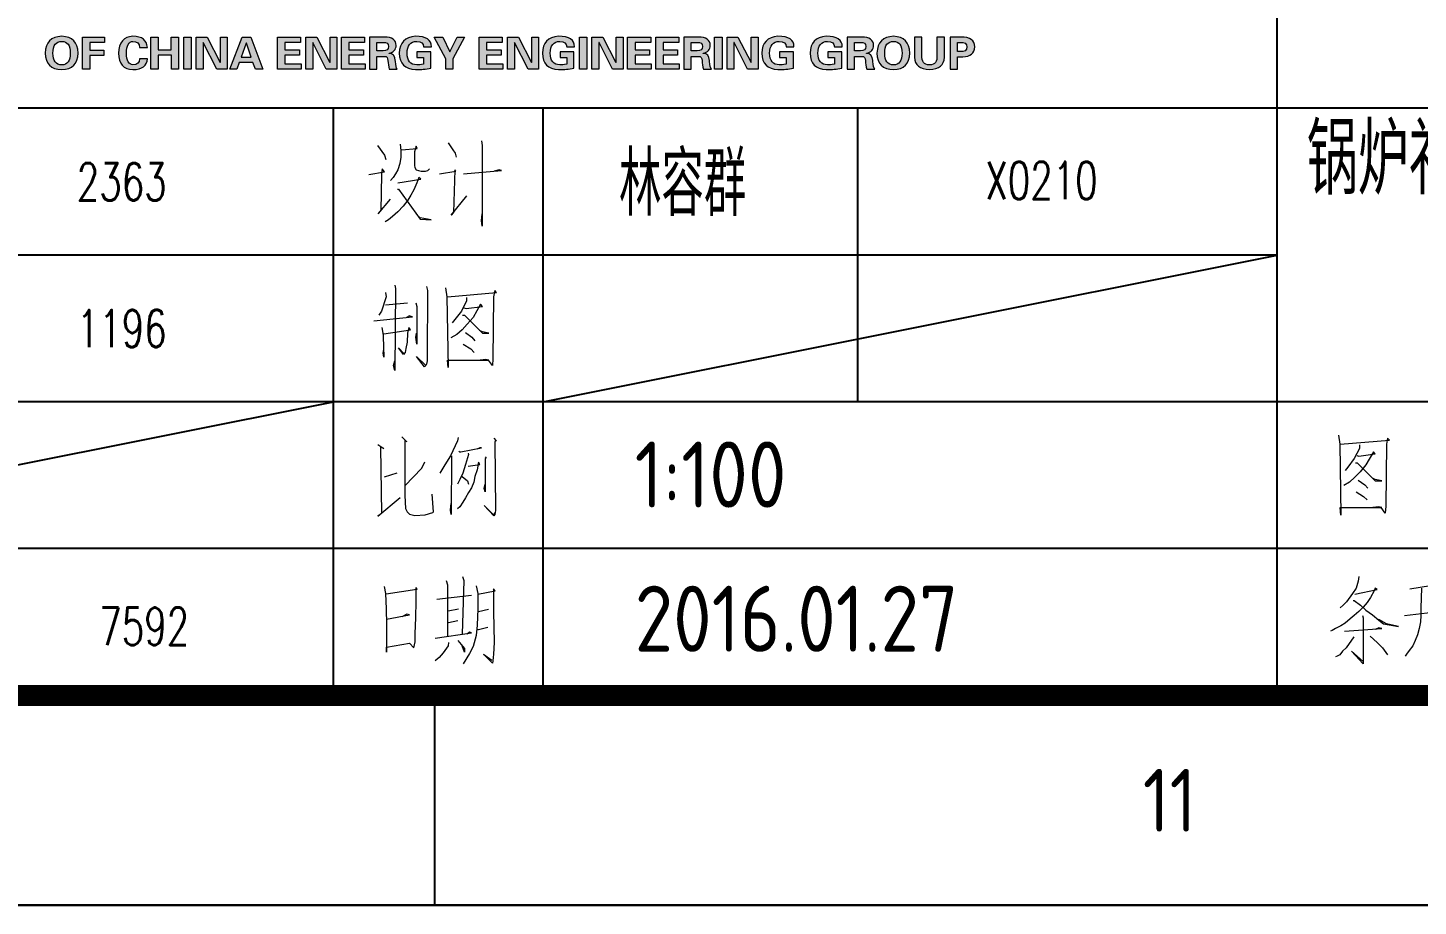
# Model space of a CAD drawing. Extents: x 93518 to 937116, y -359949 to 58022.
# Drawn here: x 837035 to 843664, y -122580 to -118391 of the extents above; entities that cross this region are included whole.
import ezdxf
from ezdxf.enums import TextEntityAlignment as Align

# ---------------------------------------------------------------- set-up
doc = ezdxf.new("R2010")
doc.units = 0
doc.header["$LTSCALE"] = 1000
doc.header["$MEASUREMENT"] = 0
doc.layers.get('0').update_dxf_attribs({"color": 8, "linetype": 'CONTINUOUS'})
doc.layers.add('PUB_TEXT', color=8, linetype='CONTINUOUS')
doc.styles.add('HZ', font='geditxt.shx', dxfattribs={"width": 0.8, "bigfont": 'dxt.shx'})
doc.styles.get("Standard").update_dxf_attribs({"font": 'GBENOR', "bigfont": 'GBCBIG'})

# ---------------------------------------------------------------- blocks, each defined once
blk = doc.blocks.new('GEDI_WK_A1')
at = {"color": 3}
blk.add_line((700.833, 0), (700.833, 10), dxfattribs=at)
for points, const_width in [([(0, 0), (841, 0), (841, 594), (0, 594)], 0.1), ([(25, 10), (831, 10), (831, 584), (25, 584)], 1)]:
    blk.add_lwpolyline(points, close=True, dxfattribs=dict(at, const_width=const_width))
blk.add_text('11', height=3, dxfattribs=at).set_placement((735.875, 5), align=Align.MIDDLE)
blk = doc.blocks.new('GEDI_TQ_2012')
at = {"color": 2}
for p, q in [((-90, 0), (-90, 40)), ((0, 28), (-180, 28)), ((-135, 0), (-135, 28)), ((-125, 0), (-125, 28)), ((-110, 14), (-110, 28)), ((-90, 21), (-180, 21)), ((0, 14), (-170, 14)), ((0, 7), (-180, 7))]:
    blk.add_line(p, q, dxfattribs=at)
at = {"color": 7}
blk.add_line((0, 0), (-180, 0), dxfattribs=at)
at = {"color": 7, "lineweight": 0}
for points in [[(-132.893, 26.218), (-132.556, 25.755), (-132.501, 25.559)], [(-131.811, 26.28), (-131.78, 25.99), (-131.78, 25.661), (-131.835, 25.363), (-131.921, 25.065), (-132.031, 24.869), (-132.14, 24.704), (-132.282, 24.547)], [(-131.748, 26.022), (-131.003, 26.084), (-131.058, 26.186), (-131.137, 25.92), (-131.137, 25.692), (-131.137, 25.496), (-131.137, 25.269), (-131.113, 25.167), (-131.058, 25.065), (-130.941, 25.033), (-130.807, 25.002), (-130.611, 25.002), (-130.501, 25.033), (-130.415, 25.104)], [(-129.521, 26.351), (-129.302, 26.022), (-129.192, 25.857), (-129.137, 25.661)], [(-127.937, 26.445), (-127.906, 26.218), (-127.906, 22.383), (-127.937, 22.642), (-127.906, 22.971)], [(-133.309, 24.837), (-132.556, 24.971), (-132.674, 25.104), (-132.697, 24.837), (-132.729, 23.104), (-132.87, 22.971), (-132.282, 23.661)], [(-131.921, 24.445), (-130.831, 24.61), (-130.917, 24.704), (-131.027, 24.445), (-131.168, 24.116), (-131.309, 23.857), (-131.442, 23.622), (-131.67, 23.332), (-131.921, 23.065), (-132.172, 22.838), (-132.368, 22.673), (-132.532, 22.579)], [(-129.945, 24.869), (-129.16, 25.002), (-129.215, 25.065), (-129.27, 23.034), (-129.388, 22.9), (-128.635, 23.826)], [(-128.8, 24.869), (-126.988, 25.033), (-127.098, 25.065), (-127.325, 25.002)], [(-131.944, 24.147), (-131.889, 24.147), (-130.862, 22.704), (-130.329, 22.673), (-130.862, 22.775), (-131.003, 22.9)], [(-132.071, 19.57), (-132.04, 19.406), (-132.071, 15.5), (-132.126, 15.728), (-132.071, 15.963)], [(-130.566, 19.5), (-130.511, 19.304), (-130.534, 16.159), (-130.534, 15.963), (-130.566, 15.798), (-130.589, 15.728), (-130.652, 15.665), (-131.036, 16.159), (-130.589, 15.728)], [(-129.648, 19.437), (-129.593, 19.013), (-129.53, 15.634), (-129.562, 15.994), (-127.586, 15.994), (-127.727, 16.026), (-128.001, 15.994)], [(-129.562, 19.013), (-127.225, 19.209), (-127.303, 19.304), (-127.358, 19.013), (-127.39, 16.057), (-127.413, 15.728), (-127.609, 15.994)], [(-132.51, 19.209), (-132.487, 19.013), (-132.706, 18.323), (-132.824, 18.127)], [(-132.51, 18.621), (-131.46, 18.715)], [(-131.068, 18.715), (-131.013, 18.551), (-131.013, 16.747), (-131.068, 17.076), (-131.036, 17.273)], [(-128.785, 18.488), (-128.668, 18.457), (-127.892, 18.551), (-127.978, 18.653), (-128.339, 18.025), (-128.613, 17.696), (-128.864, 17.437), (-129.115, 17.21), (-129.397, 17.045)], [(-128.644, 18.982), (-128.644, 18.817), (-128.895, 18.323), (-129.201, 17.931), (-129.342, 17.767)], [(-133.075, 17.861), (-131.232, 18.057), (-131.264, 18.057), (-131.373, 18.096), (-131.515, 18.025)], [(-128.84, 18.127), (-128.754, 18.127), (-127.892, 17.273), (-127.586, 17.273), (-127.892, 17.335), (-128.033, 17.406)], [(-132.683, 17.539), (-132.628, 17.178), (-132.628, 17.108), (-132.597, 16.128), (-132.628, 16.324), (-132.597, 16.488)], [(-132.597, 17.241), (-131.318, 17.437), (-131.397, 17.539), (-131.46, 17.273), (-131.483, 16.849), (-131.538, 16.551), (-131.569, 16.355), (-131.648, 16.253), (-131.899, 16.582), (-131.624, 16.292)], [(-128.699, 17.304), (-128.393, 17.076), (-128.252, 16.912)], [(-128.809, 16.747), (-128.448, 16.52), (-128.284, 16.355)], [(-132.877, 11.964), (-132.594, 11.768), (-132.759, 11.831), (-132.704, 8.678), (-132.877, 8.553), (-131.818, 9.439)], [(-131.732, 12.325), (-131.504, 12.09), (-131.591, 12.16), (-131.591, 11.47), (-131.591, 10.78), (-131.591, 10.161), (-131.591, 9.698), (-131.591, 9.666), (-131.591, 9.533), (-131.567, 8.914), (-131.481, 8.749), (-131.371, 8.647), (-131.12, 8.584), (-130.618, 8.616), (-130.258, 8.718), (-130.226, 8.749), (-130.281, 9.596)], [(-129.055, 12.306), (-129.079, 12.142), (-129.416, 11.42), (-129.69, 10.989), (-129.918, 10.597)], [(-127.354, 12.267), (-127.244, 12.142), (-127.299, 12.11), (-127.267, 8.856), (-127.267, 8.824), (-127.299, 8.628), (-127.354, 8.566), (-127.801, 9.06), (-127.354, 8.597), (-127.299, 8.73)], [(-87.07, 12.405), (-87.015, 11.974), (-86.96, 8.602), (-86.991, 8.962), (-85.015, 8.962), (-85.148, 8.994), (-85.431, 8.962)], [(-86.991, 11.974), (-84.647, 12.177), (-84.733, 12.272), (-84.788, 11.974), (-84.819, 9.025), (-84.843, 8.696), (-85.039, 8.962)], [(-86.074, 11.942), (-86.074, 11.778), (-86.325, 11.291), (-86.631, 10.891), (-86.764, 10.727)], [(-129.361, 11.42), (-129.385, 8.628), (-129.416, 8.824), (-129.416, 8.856), (-129.385, 9.154)], [(-128.577, 11.546), (-128.553, 11.483), (-128.695, 11.02), (-128.828, 10.597), (-128.969, 10.299), (-129.079, 10.071)], [(-129.024, 11.648), (-128.969, 11.616), (-128.914, 11.616), (-127.942, 11.812), (-128.02, 11.812), (-128.161, 11.749)], [(-127.769, 11.381), (-127.714, 11.318), (-127.769, 11.287), (-127.769, 9.711), (-127.801, 9.875), (-127.769, 10.071)], [(-86.207, 11.448), (-86.097, 11.417), (-85.321, 11.519), (-85.399, 11.613), (-85.768, 10.993), (-86.042, 10.664), (-86.293, 10.405), (-86.544, 10.17), (-86.827, 10.005)], [(-132.563, 10.419), (-131.951, 10.615)], [(-131.591, 9.996), (-130.783, 10.843), (-130.642, 11.141)], [(-128.577, 10.926), (-128.02, 11.02), (-128.075, 11.122), (-128.138, 10.761), (-128.248, 10.432), (-128.302, 10.173), (-128.412, 9.907), (-128.553, 9.679), (-128.695, 9.42), (-128.828, 9.216), (-128.969, 8.989), (-129.079, 8.895)], [(-86.262, 11.087), (-86.184, 11.087), (-85.321, 10.24), (-85.015, 10.24), (-85.321, 10.303), (-85.454, 10.366)], [(-128.859, 10.432), (-128.608, 10.236), (-128.553, 10.071)], [(-86.129, 10.272), (-85.823, 10.044), (-85.682, 9.88)], [(-86.239, 9.715), (-85.878, 9.488), (-85.705, 9.323)], [(-129.616, 5.478), (-129.561, 5.282), (-129.561, 2.827)], [(-128.839, 5.674), (-128.777, 5.478), (-128.863, 2.922)], [(-86.097, 5.676), (-86.129, 5.449), (-86.239, 5.12), (-86.403, 4.861), (-86.686, 4.469), (-86.85, 4.304), (-86.991, 4.171)], [(-83.674, 5.088), (-82.2, 5.316), (-82.286, 5.316), (-82.451, 5.253)], [(-132.575, 5.188), (-132.521, 4.858), (-132.489, 4.137), (-132.466, 3.384), (-132.466, 3.282), (-132.466, 2.757), (-132.466, 2.067), (-132.466, 2.302), (-131.376, 2.498), (-131.156, 2.263), (-131.101, 2.561), (-131.101, 2.953), (-131.07, 3.706), (-131.046, 4.498), (-131.046, 5.149), (-131.015, 5.055), (-132.489, 4.827)], [(-130.063, 4.592), (-128.416, 4.788)], [(-128.196, 5.219), (-128.11, 4.858), (-128.11, 4.137), (-128.142, 3.345), (-128.196, 2.859), (-128.338, 2.333), (-128.502, 2.004), (-128.808, 1.51)], [(-128.11, 4.827), (-127.279, 4.992), (-127.357, 5.086), (-127.357, 4.066), (-127.357, 4.004), (-127.334, 2.529), (-127.357, 1.973), (-127.389, 1.643), (-127.412, 1.541), (-127.836, 1.973), (-127.444, 1.675)], [(-86.293, 4.83), (-85.235, 5.057), (-85.321, 5.12), (-85.376, 4.994), (-85.541, 4.665), (-85.705, 4.43), (-85.901, 4.202), (-86.097, 4.006), (-86.325, 3.81), (-86.513, 3.645), (-86.764, 3.449), (-86.96, 3.316), (-87.211, 3.191), (-87.383, 3.089), (-87.462, 3.057)], [(-83.117, 5.12), (-83.149, 4.171), (-83.149, 3.81), (-83.172, 3.512), (-83.227, 3.191), (-83.313, 2.893), (-83.423, 2.626), (-83.533, 2.367), (-83.706, 2.14), (-83.839, 1.975), (-83.902, 1.873)], [(-129.53, 4.035), (-129.028, 4.137)], [(-128.087, 4.004), (-127.608, 4.106)], [(-86.38, 4.532), (-86.325, 4.532), (-86.019, 4.304), (-85.768, 4.069), (-85.454, 3.841), (-85.148, 3.583), (-84.929, 3.418), (-84.207, 3.285), (-84.788, 3.418), (-85.148, 3.614)], [(-83.925, 3.81), (-82.035, 4.037), (-82.145, 4.069), (-82.31, 4.006)], [(-132.466, 3.643), (-131.376, 3.839), (-131.493, 3.87), (-131.736, 3.745)], [(-129.506, 3.478), (-129.059, 3.58)], [(-85.901, 3.708), (-85.901, 1.512), (-86.458, 2.108), (-85.901, 1.614)], [(-85.933, 3.81), (-85.901, 3.708)], [(-130.141, 2.725), (-128.416, 2.984), (-128.502, 3.023), (-128.612, 2.922)], [(-128.142, 3.149), (-128.087, 3.149), (-127.64, 3.251)], [(-86.348, 2.791), (-86.709, 2.265), (-86.882, 2.108), (-87.015, 1.944), (-87.133, 1.873), (-87.211, 1.842)], [(-86.795, 3.057), (-85.015, 3.191), (-85.148, 3.222), (-85.321, 3.151)], [(-85.572, 2.83), (-85.235, 2.532), (-84.984, 2.265), (-84.733, 1.944)], [(-129.506, 2.529), (-129.53, 2.365), (-129.757, 2.035), (-129.953, 1.808), (-130.141, 1.643)], [(-129.059, 2.624), (-128.753, 2.231), (-128.753, 2.067), (-128.863, 2.365)]]:
    blk.add_lwpolyline(points, dxfattribs=at)
for s, p in [('334455', (-127.906, 24.95)), ('556677', (-86.966, 8.962)), ('445566', (-132.466, 2.302))]:
    blk.add_text(s, height=0.0001).set_placement(p)
blk = doc.blocks.new('LOGO_CEEC_2014')
h = blk.add_hatch(color=256)
h.paths.add_polyline_path([(33.041, 1.861), (33.041, 3.396), (34.096, 3.396), (34.096, 3.139), (33.387, 3.139), (33.387, 2.774), (34.052, 2.774), (34.052, 2.517), (33.387, 2.517), (33.387, 1.861)])
edge = h.paths.add_edge_path(flags=16)
edge.add_spline(control_points=[(31.633, 2.624), (31.633, 2.254), (31.772, 2.069), (32.049, 2.069), (32.321, 2.069), (32.457, 2.254), (32.457, 2.624), (32.457, 3), (32.321, 3.189), (32.049, 3.189), (31.772, 3.189), (31.633, 3), (31.633, 2.624)], knot_values=[0, 0, 0, 0, 1, 1, 1, 2, 2, 2, 3, 3, 3, 4, 4, 4, 4], degree=3, periodic=0)
edge = h.paths.add_edge_path()
edge.add_spline(control_points=[(31.261, 2.624), (31.278, 3.15), (31.541, 3.418), (32.049, 3.429), (32.552, 3.418), (32.812, 3.15), (32.83, 2.624), (32.812, 2.116), (32.552, 1.856), (32.049, 1.844), (31.535, 1.856), (31.272, 2.116), (31.261, 2.624)], knot_values=[0, 0, 0, 0, 1, 1, 1, 2, 2, 2, 3, 3, 3, 4, 4, 4, 4], degree=3, periodic=0)
h = blk.add_hatch(color=256)
h.paths.add_polyline_path([(41.076, 2.442), (40.854, 3.097), (40.845, 3.097), (40.606, 2.442)], flags=16)
h.paths.add_polyline_path([(40.057, 1.861), (40.65, 3.396), (41.067, 3.396), (41.643, 1.861), (41.289, 1.861), (41.165, 2.185), (40.517, 2.185), (40.393, 1.861)])
h.paths.add_polyline_path([(39.437, 1.861), (38.799, 3.139), (38.79, 3.131), (38.79, 1.861), (38.462, 1.861), (38.462, 3.396), (38.985, 3.396), (39.605, 2.185), (39.614, 2.193), (39.614, 3.396), (39.942, 3.396), (39.942, 1.861)])
h.paths.add_polyline_path([(38.224, 1.861), (37.869, 1.861), (37.869, 3.396), (38.224, 3.396)])
h.paths.add_polyline_path([(36.301, 1.861), (36.301, 3.396), (36.646, 3.396), (36.646, 2.79), (37.267, 2.79), (37.267, 3.396), (37.622, 3.396), (37.622, 1.861), (37.276, 1.861), (37.276, 2.533), (36.646, 2.533), (36.646, 1.861)])
edge = h.paths.add_edge_path()
edge.add_spline(control_points=[(35.761, 2.898), (35.749, 3.086), (35.642, 3.183), (35.442, 3.189), (35.247, 3.177), (35.143, 2.989), (35.131, 2.624), (35.143, 2.265), (35.247, 2.08), (35.442, 2.069), (35.648, 2.074), (35.755, 2.171), (35.761, 2.359), (35.761, 2.359), (36.133, 2.359), (36.133, 2.359), (36.115, 2.022), (35.885, 1.85), (35.442, 1.844), (34.998, 1.856), (34.771, 2.116), (34.759, 2.624), (34.777, 3.144), (35.004, 3.413), (35.442, 3.429), (35.879, 3.424), (36.109, 3.247), (36.133, 2.898), (36.133, 2.898), (35.761, 2.898), (35.761, 2.898)], knot_values=[0, 0, 0, 0, 1, 1, 1, 2, 2, 2, 3, 3, 3, 4, 4, 4, 5, 5, 5, 6, 6, 6, 7, 7, 7, 8, 8, 8, 9, 9, 9, 10, 10, 10, 10], degree=3, periodic=0)
h = blk.add_hatch(color=256)
h.paths.add_polyline_path([(50.36, 2.359), (49.801, 3.396), (50.218, 3.396), (50.555, 2.691), (50.9, 3.396), (51.255, 3.396), (50.705, 2.359), (50.705, 1.861), (50.36, 1.861)])
edge = h.paths.add_edge_path()
edge.add_spline(control_points=[(48.987, 2.425), (48.987, 2.425), (48.987, 2.682), (48.987, 2.682), (48.987, 2.682), (49.652, 2.682), (49.652, 2.682), (49.652, 2.682), (49.652, 1.911), (49.652, 1.911), (49.533, 1.878), (49.412, 1.861), (49.288, 1.861), (49.194, 1.85), (49.069, 1.844), (48.916, 1.844), (48.413, 1.872), (48.156, 2.132), (48.144, 2.624), (48.156, 3.128), (48.413, 3.396), (48.916, 3.429), (49.43, 3.429), (49.684, 3.263), (49.678, 2.931), (49.678, 2.931), (49.306, 2.931), (49.306, 2.931), (49.306, 3.103), (49.196, 3.189), (48.978, 3.189), (48.676, 3.183), (48.522, 2.995), (48.517, 2.624), (48.522, 2.259), (48.676, 2.074), (48.978, 2.069), (49.066, 2.069), (49.17, 2.08), (49.288, 2.102), (49.282, 2.096), (49.288, 2.096), (49.306, 2.102), (49.306, 2.102), (49.306, 2.425), (49.306, 2.425), (49.306, 2.425), (48.987, 2.425), (48.987, 2.425)], knot_values=[0, 0, 0, 0, 1, 1, 1, 2, 2, 2, 3, 3, 3, 4, 4, 4, 5, 5, 5, 6, 6, 6, 7, 7, 7, 8, 8, 8, 9, 9, 9, 10, 10, 10, 11, 11, 11, 12, 12, 12, 13, 13, 13, 14, 14, 14, 15, 15, 15, 16, 16, 16, 16], degree=3, periodic=0)
edge = h.paths.add_edge_path(flags=16)
edge.add_spline(control_points=[(47.081, 2.732), (47.081, 2.732), (47.374, 2.732), (47.374, 2.732), (47.539, 2.732), (47.622, 2.804), (47.622, 2.948), (47.622, 3.081), (47.539, 3.144), (47.374, 3.139), (47.374, 3.139), (47.081, 3.139), (47.081, 3.139), (47.081, 3.139), (47.081, 2.732), (47.081, 2.732)], knot_values=[0, 0, 0, 0, 1, 1, 1, 2, 2, 2, 3, 3, 3, 4, 4, 4, 5, 5, 5, 5], degree=3, periodic=0)
edge = h.paths.add_edge_path()
edge.add_spline(control_points=[(47.081, 1.861), (47.081, 1.861), (46.727, 1.861), (46.727, 1.861), (46.727, 1.861), (46.727, 3.396), (46.727, 3.396), (46.727, 3.396), (47.427, 3.396), (47.427, 3.396), (47.8, 3.39), (47.989, 3.258), (47.995, 2.998), (47.989, 2.799), (47.876, 2.674), (47.658, 2.624), (47.658, 2.624), (47.658, 2.616), (47.658, 2.616), (47.841, 2.611), (47.938, 2.497), (47.95, 2.276), (47.956, 2.254), (47.959, 2.237), (47.959, 2.226), (47.977, 2.044), (48.006, 1.922), (48.048, 1.861), (48.048, 1.861), (47.667, 1.861), (47.667, 1.861), (47.631, 1.994), (47.61, 2.132), (47.605, 2.276), (47.593, 2.409), (47.543, 2.475), (47.454, 2.475), (47.454, 2.475), (47.081, 2.475), (47.081, 2.475), (47.081, 2.475), (47.081, 1.861), (47.081, 1.861)], knot_values=[0, 0, 0, 0, 1, 1, 1, 2, 2, 2, 3, 3, 3, 4, 4, 4, 5, 5, 5, 6, 6, 6, 7, 7, 7, 8, 8, 8, 9, 9, 9, 10, 10, 10, 11, 11, 11, 12, 12, 12, 13, 13, 13, 14, 14, 14, 14], degree=3, periodic=0)
h.paths.add_polyline_path([(45.389, 3.396), (46.488, 3.396), (46.488, 3.139), (45.744, 3.139), (45.744, 2.782), (46.435, 2.782), (46.435, 2.525), (45.744, 2.525), (45.744, 2.118), (46.515, 2.118), (46.515, 1.861), (45.389, 1.861)])
h.paths.add_polyline_path([(44.663, 1.861), (44.025, 3.139), (44.016, 3.131), (44.016, 1.861), (43.688, 1.861), (43.688, 3.396), (44.211, 3.396), (44.832, 2.185), (44.841, 2.193), (44.841, 3.396), (45.169, 3.396), (45.169, 1.861)])
h.paths.add_polyline_path([(42.333, 3.396), (43.432, 3.396), (43.432, 3.139), (42.687, 3.139), (42.687, 2.782), (43.379, 2.782), (43.379, 2.525), (42.687, 2.525), (42.687, 2.118), (43.459, 2.118), (43.459, 1.861), (42.333, 1.861)])
h = blk.add_hatch(color=256)
edge = h.paths.add_edge_path()
edge.add_spline(control_points=[(66.269, 2.425), (66.269, 2.425), (66.269, 2.682), (66.269, 2.682), (66.269, 2.682), (66.934, 2.682), (66.934, 2.682), (66.934, 2.682), (66.934, 1.911), (66.934, 1.911), (66.816, 1.878), (66.695, 1.861), (66.571, 1.861), (66.476, 1.85), (66.352, 1.844), (66.199, 1.844), (65.696, 1.872), (65.439, 2.132), (65.427, 2.624), (65.439, 3.128), (65.696, 3.396), (66.199, 3.429), (66.713, 3.429), (66.967, 3.263), (66.961, 2.931), (66.961, 2.931), (66.588, 2.931), (66.588, 2.931), (66.588, 3.103), (66.479, 3.189), (66.26, 3.189), (65.959, 3.183), (65.805, 2.995), (65.8, 2.624), (65.805, 2.259), (65.959, 2.074), (66.26, 2.069), (66.349, 2.069), (66.452, 2.08), (66.571, 2.102), (66.565, 2.096), (66.571, 2.096), (66.588, 2.102), (66.588, 2.102), (66.588, 2.425), (66.588, 2.425), (66.588, 2.425), (66.269, 2.425), (66.269, 2.425)], knot_values=[0, 0, 0, 0, 1, 1, 1, 2, 2, 2, 3, 3, 3, 4, 4, 4, 5, 5, 5, 6, 6, 6, 7, 7, 7, 8, 8, 8, 9, 9, 9, 10, 10, 10, 11, 11, 11, 12, 12, 12, 13, 13, 13, 14, 14, 14, 15, 15, 15, 16, 16, 16, 16], degree=3, periodic=0)
h.paths.add_polyline_path([(64.745, 1.861), (64.107, 3.139), (64.098, 3.131), (64.098, 1.861), (63.77, 1.861), (63.77, 3.396), (64.293, 3.396), (64.914, 2.185), (64.923, 2.193), (64.923, 3.396), (65.251, 3.396), (65.251, 1.861)])
h.paths.add_polyline_path([(63.532, 1.861), (63.177, 1.861), (63.177, 3.396), (63.532, 3.396)])
edge = h.paths.add_edge_path(flags=16)
edge.add_spline(control_points=[(62.061, 2.732), (62.061, 2.732), (62.354, 2.732), (62.354, 2.732), (62.519, 2.732), (62.602, 2.804), (62.602, 2.948), (62.602, 3.081), (62.519, 3.144), (62.354, 3.139), (62.354, 3.139), (62.061, 3.139), (62.061, 3.139), (62.061, 3.139), (62.061, 2.732), (62.061, 2.732)], knot_values=[0, 0, 0, 0, 1, 1, 1, 2, 2, 2, 3, 3, 3, 4, 4, 4, 5, 5, 5, 5], degree=3, periodic=0)
edge = h.paths.add_edge_path()
edge.add_spline(control_points=[(62.061, 1.861), (62.061, 1.861), (61.707, 1.861), (61.707, 1.861), (61.707, 1.861), (61.707, 3.396), (61.707, 3.396), (61.707, 3.396), (62.407, 3.396), (62.407, 3.396), (62.779, 3.39), (62.968, 3.258), (62.974, 2.998), (62.968, 2.799), (62.856, 2.674), (62.638, 2.624), (62.638, 2.624), (62.638, 2.616), (62.638, 2.616), (62.821, 2.611), (62.918, 2.497), (62.93, 2.276), (62.936, 2.254), (62.939, 2.237), (62.939, 2.226), (62.957, 2.044), (62.986, 1.922), (63.028, 1.861), (63.028, 1.861), (62.647, 1.861), (62.647, 1.861), (62.611, 1.994), (62.59, 2.132), (62.584, 2.276), (62.572, 2.409), (62.522, 2.475), (62.434, 2.475), (62.434, 2.475), (62.061, 2.475), (62.061, 2.475), (62.061, 2.475), (62.061, 1.861), (62.061, 1.861)], knot_values=[0, 0, 0, 0, 1, 1, 1, 2, 2, 2, 3, 3, 3, 4, 4, 4, 5, 5, 5, 6, 6, 6, 7, 7, 7, 8, 8, 8, 9, 9, 9, 10, 10, 10, 11, 11, 11, 12, 12, 12, 13, 13, 13, 14, 14, 14, 14], degree=3, periodic=0)
h.paths.add_polyline_path([(60.369, 3.396), (61.468, 3.396), (61.468, 3.139), (60.724, 3.139), (60.724, 2.782), (61.415, 2.782), (61.415, 2.525), (60.724, 2.525), (60.724, 2.118), (61.495, 2.118), (61.495, 1.861), (60.369, 1.861)])
h.paths.add_polyline_path([(59.031, 3.396), (60.131, 3.396), (60.131, 3.139), (59.386, 3.139), (59.386, 2.782), (60.077, 2.782), (60.077, 2.525), (59.386, 2.525), (59.386, 2.118), (60.157, 2.118), (60.157, 1.861), (59.031, 1.861)])
h.paths.add_polyline_path([(58.306, 1.861), (57.667, 3.139), (57.658, 3.131), (57.658, 1.861), (57.33, 1.861), (57.33, 3.396), (57.854, 3.396), (58.474, 2.185), (58.483, 2.193), (58.483, 3.396), (58.811, 3.396), (58.811, 1.861)])
h.paths.add_polyline_path([(57.092, 1.861), (56.738, 1.861), (56.738, 3.396), (57.092, 3.396)])
edge = h.paths.add_edge_path()
edge.add_spline(control_points=[(55.808, 2.425), (55.808, 2.425), (55.808, 2.682), (55.808, 2.682), (55.808, 2.682), (56.473, 2.682), (56.473, 2.682), (56.473, 2.682), (56.473, 1.911), (56.473, 1.911), (56.354, 1.878), (56.233, 1.861), (56.109, 1.861), (56.015, 1.85), (55.89, 1.844), (55.737, 1.844), (55.234, 1.872), (54.977, 2.132), (54.965, 2.624), (54.977, 3.128), (55.234, 3.396), (55.737, 3.429), (56.251, 3.429), (56.505, 3.263), (56.499, 2.931), (56.499, 2.931), (56.127, 2.931), (56.127, 2.931), (56.127, 3.103), (56.017, 3.189), (55.799, 3.189), (55.497, 3.183), (55.344, 2.995), (55.338, 2.624), (55.344, 2.259), (55.497, 2.074), (55.799, 2.069), (55.888, 2.069), (55.991, 2.08), (56.109, 2.102), (56.103, 2.096), (56.109, 2.096), (56.127, 2.102), (56.127, 2.102), (56.127, 2.425), (56.127, 2.425), (56.127, 2.425), (55.808, 2.425), (55.808, 2.425)], knot_values=[0, 0, 0, 0, 1, 1, 1, 2, 2, 2, 3, 3, 3, 4, 4, 4, 5, 5, 5, 6, 6, 6, 7, 7, 7, 8, 8, 8, 9, 9, 9, 10, 10, 10, 11, 11, 11, 12, 12, 12, 13, 13, 13, 14, 14, 14, 15, 15, 15, 16, 16, 16, 16], degree=3, periodic=0)
h.paths.add_polyline_path([(54.284, 1.861), (53.645, 3.139), (53.637, 3.131), (53.637, 1.861), (53.309, 1.861), (53.309, 3.396), (53.832, 3.396), (54.452, 2.185), (54.461, 2.193), (54.461, 3.396), (54.789, 3.396), (54.789, 1.861)])
h.paths.add_polyline_path([(51.953, 3.396), (53.053, 3.396), (53.053, 3.139), (52.308, 3.139), (52.308, 2.782), (52.999, 2.782), (52.999, 2.525), (52.308, 2.525), (52.308, 2.118), (53.079, 2.118), (53.079, 1.861), (51.953, 1.861)])
h = blk.add_hatch(color=256)
edge = h.paths.add_edge_path(flags=16)
edge.add_spline(control_points=[(74.756, 2.707), (74.78, 2.707), (74.815, 2.707), (74.862, 2.707), (75.099, 2.685), (75.214, 2.757), (75.208, 2.923), (75.214, 3.089), (75.099, 3.161), (74.862, 3.139), (74.815, 3.139), (74.78, 3.139), (74.756, 3.139), (74.756, 3.139), (74.756, 2.707), (74.756, 2.707)], knot_values=[0, 0, 0, 0, 1, 1, 1, 2, 2, 2, 3, 3, 3, 4, 4, 4, 5, 5, 5, 5], degree=3, periodic=0)
edge = h.paths.add_edge_path()
edge.add_spline(control_points=[(74.41, 1.861), (74.41, 1.861), (74.41, 3.396), (74.41, 3.396), (74.41, 3.396), (74.915, 3.396), (74.915, 3.396), (75.365, 3.401), (75.586, 3.244), (75.581, 2.923), (75.569, 2.624), (75.38, 2.467), (75.013, 2.45), (75.013, 2.45), (74.756, 2.45), (74.756, 2.45), (74.756, 2.45), (74.756, 1.861), (74.756, 1.861), (74.756, 1.861), (74.41, 1.861), (74.41, 1.861)], knot_values=[0, 0, 0, 0, 1, 1, 1, 2, 2, 2, 3, 3, 3, 4, 4, 4, 5, 5, 5, 6, 6, 6, 7, 7, 7, 7], degree=3, periodic=0)
edge = h.paths.add_edge_path()
edge.add_spline(control_points=[(74.137, 3.396), (74.137, 3.396), (74.137, 2.434), (74.137, 2.434), (74.119, 2.052), (73.882, 1.856), (73.427, 1.844), (72.96, 1.856), (72.721, 2.052), (72.709, 2.434), (72.709, 2.434), (72.709, 3.396), (72.709, 3.396), (72.709, 3.396), (73.064, 3.396), (73.064, 3.396), (73.064, 3.396), (73.064, 2.558), (73.064, 2.558), (73.058, 2.376), (73.082, 2.251), (73.135, 2.185), (73.194, 2.107), (73.291, 2.069), (73.427, 2.069), (73.563, 2.069), (73.658, 2.107), (73.711, 2.185), (73.764, 2.251), (73.788, 2.376), (73.782, 2.558), (73.782, 2.558), (73.782, 3.396), (73.782, 3.396), (73.782, 3.396), (74.137, 3.396), (74.137, 3.396)], knot_values=[0, 0, 0, 0, 1, 1, 1, 2, 2, 2, 3, 3, 3, 4, 4, 4, 5, 5, 5, 6, 6, 6, 7, 7, 7, 8, 8, 8, 9, 9, 9, 10, 10, 10, 11, 11, 11, 12, 12, 12, 12], degree=3, periodic=0)
edge = h.paths.add_edge_path(flags=16)
edge.add_spline(control_points=[(71.292, 2.624), (71.292, 2.254), (71.43, 2.069), (71.708, 2.069), (71.98, 2.069), (72.116, 2.254), (72.116, 2.624), (72.116, 3), (71.98, 3.189), (71.708, 3.189), (71.43, 3.189), (71.292, 3), (71.292, 2.624)], knot_values=[0, 0, 0, 0, 1, 1, 1, 2, 2, 2, 3, 3, 3, 4, 4, 4, 4], degree=3, periodic=0)
edge = h.paths.add_edge_path()
edge.add_spline(control_points=[(70.919, 2.624), (70.937, 3.15), (71.2, 3.418), (71.708, 3.429), (72.211, 3.418), (72.471, 3.15), (72.488, 2.624), (72.471, 2.116), (72.211, 1.856), (71.708, 1.844), (71.194, 1.856), (70.931, 2.116), (70.919, 2.624)], knot_values=[0, 0, 0, 0, 1, 1, 1, 2, 2, 2, 3, 3, 3, 4, 4, 4, 4], degree=3, periodic=0)
edge = h.paths.add_edge_path(flags=16)
edge.add_spline(control_points=[(69.848, 2.732), (69.848, 2.732), (70.14, 2.732), (70.14, 2.732), (70.306, 2.732), (70.388, 2.804), (70.388, 2.948), (70.388, 3.081), (70.306, 3.144), (70.14, 3.139), (70.14, 3.139), (69.848, 3.139), (69.848, 3.139), (69.848, 3.139), (69.848, 2.732), (69.848, 2.732)], knot_values=[0, 0, 0, 0, 1, 1, 1, 2, 2, 2, 3, 3, 3, 4, 4, 4, 5, 5, 5, 5], degree=3, periodic=0)
edge = h.paths.add_edge_path()
edge.add_spline(control_points=[(69.848, 1.861), (69.848, 1.861), (69.493, 1.861), (69.493, 1.861), (69.493, 1.861), (69.493, 3.396), (69.493, 3.396), (69.493, 3.396), (70.193, 3.396), (70.193, 3.396), (70.566, 3.39), (70.755, 3.258), (70.761, 2.998), (70.755, 2.799), (70.642, 2.674), (70.424, 2.624), (70.424, 2.624), (70.424, 2.616), (70.424, 2.616), (70.607, 2.611), (70.704, 2.497), (70.717, 2.276), (70.722, 2.254), (70.725, 2.237), (70.725, 2.226), (70.743, 2.044), (70.773, 1.922), (70.814, 1.861), (70.814, 1.861), (70.433, 1.861), (70.433, 1.861), (70.397, 1.994), (70.376, 2.132), (70.371, 2.276), (70.359, 2.409), (70.309, 2.475), (70.22, 2.475), (70.22, 2.475), (69.848, 2.475), (69.848, 2.475), (69.848, 2.475), (69.848, 1.861), (69.848, 1.861)], knot_values=[0, 0, 0, 0, 1, 1, 1, 2, 2, 2, 3, 3, 3, 4, 4, 4, 5, 5, 5, 6, 6, 6, 7, 7, 7, 8, 8, 8, 9, 9, 9, 10, 10, 10, 11, 11, 11, 12, 12, 12, 13, 13, 13, 14, 14, 14, 14], degree=3, periodic=0)
edge = h.paths.add_edge_path()
edge.add_spline(control_points=[(68.572, 2.425), (68.572, 2.425), (68.572, 2.682), (68.572, 2.682), (68.572, 2.682), (69.237, 2.682), (69.237, 2.682), (69.237, 2.682), (69.237, 1.911), (69.237, 1.911), (69.119, 1.878), (68.998, 1.861), (68.874, 1.861), (68.779, 1.85), (68.655, 1.844), (68.501, 1.844), (67.999, 1.872), (67.742, 2.132), (67.73, 2.624), (67.742, 3.128), (67.999, 3.396), (68.501, 3.429), (69.016, 3.429), (69.269, 3.263), (69.264, 2.931), (69.264, 2.931), (68.891, 2.931), (68.891, 2.931), (68.891, 3.103), (68.782, 3.189), (68.563, 3.189), (68.262, 3.183), (68.108, 2.995), (68.102, 2.624), (68.108, 2.259), (68.262, 2.074), (68.563, 2.069), (68.652, 2.069), (68.755, 2.08), (68.874, 2.102), (68.868, 2.096), (68.874, 2.096), (68.891, 2.102), (68.891, 2.102), (68.891, 2.425), (68.891, 2.425), (68.891, 2.425), (68.572, 2.425), (68.572, 2.425)], knot_values=[0, 0, 0, 0, 1, 1, 1, 2, 2, 2, 3, 3, 3, 4, 4, 4, 5, 5, 5, 6, 6, 6, 7, 7, 7, 8, 8, 8, 9, 9, 9, 10, 10, 10, 11, 11, 11, 12, 12, 12, 13, 13, 13, 14, 14, 14, 15, 15, 15, 16, 16, 16, 16], degree=3, periodic=0)
at = {"lineweight": 0}
for points in [[(33.041, 1.861), (33.041, 3.396), (34.096, 3.396), (34.096, 3.139), (33.387, 3.139), (33.387, 2.774), (34.052, 2.774), (34.052, 2.517), (33.387, 2.517), (33.387, 1.861), (33.041, 1.861)], [(36.301, 1.861), (36.301, 3.396), (36.646, 3.396), (36.646, 2.79), (37.267, 2.79), (37.267, 3.396), (37.622, 3.396), (37.622, 1.861), (37.276, 1.861), (37.276, 2.533), (36.646, 2.533), (36.646, 1.861), (36.301, 1.861)], [(38.224, 1.861), (37.869, 1.861), (37.869, 3.396), (38.224, 3.396), (38.224, 1.861)], [(39.437, 1.861), (38.799, 3.139), (38.79, 3.131), (38.79, 1.861), (38.462, 1.861), (38.462, 3.396), (38.985, 3.396), (39.605, 2.185), (39.614, 2.193), (39.614, 3.396), (39.942, 3.396), (39.942, 1.861), (39.437, 1.861)], [(40.057, 1.861), (40.65, 3.396), (41.067, 3.396), (41.643, 1.861), (41.289, 1.861), (41.165, 2.185), (40.517, 2.185), (40.393, 1.861), (40.057, 1.861)], [(42.333, 3.396), (43.432, 3.396), (43.432, 3.139), (42.687, 3.139), (42.687, 2.782), (43.379, 2.782), (43.379, 2.525), (42.687, 2.525), (42.687, 2.118), (43.459, 2.118), (43.459, 1.861), (42.333, 1.861), (42.333, 3.396)], [(44.663, 1.861), (44.025, 3.139), (44.016, 3.131), (44.016, 1.861), (43.688, 1.861), (43.688, 3.396), (44.211, 3.396), (44.832, 2.185), (44.841, 2.193), (44.841, 3.396), (45.169, 3.396), (45.169, 1.861), (44.663, 1.861)], [(45.389, 3.396), (46.488, 3.396), (46.488, 3.139), (45.744, 3.139), (45.744, 2.782), (46.435, 2.782), (46.435, 2.525), (45.744, 2.525), (45.744, 2.118), (46.515, 2.118), (46.515, 1.861), (45.389, 1.861), (45.389, 3.396)], [(50.36, 2.359), (49.801, 3.396), (50.218, 3.396), (50.555, 2.691), (50.9, 3.396), (51.255, 3.396), (50.705, 2.359), (50.705, 1.861), (50.36, 1.861), (50.36, 2.359)], [(51.953, 3.396), (53.053, 3.396), (53.053, 3.139), (52.308, 3.139), (52.308, 2.782), (52.999, 2.782), (52.999, 2.525), (52.308, 2.525), (52.308, 2.118), (53.079, 2.118), (53.079, 1.861), (51.953, 1.861), (51.953, 3.396)], [(54.284, 1.861), (53.645, 3.139), (53.637, 3.131), (53.637, 1.861), (53.309, 1.861), (53.309, 3.396), (53.832, 3.396), (54.452, 2.185), (54.461, 2.193), (54.461, 3.396), (54.789, 3.396), (54.789, 1.861), (54.284, 1.861)], [(57.092, 1.861), (56.738, 1.861), (56.738, 3.396), (57.092, 3.396), (57.092, 1.861)], [(58.306, 1.861), (57.667, 3.139), (57.658, 3.131), (57.658, 1.861), (57.33, 1.861), (57.33, 3.396), (57.854, 3.396), (58.474, 2.185), (58.483, 2.193), (58.483, 3.396), (58.811, 3.396), (58.811, 1.861), (58.306, 1.861)], [(59.031, 3.396), (60.131, 3.396), (60.131, 3.139), (59.386, 3.139), (59.386, 2.782), (60.077, 2.782), (60.077, 2.525), (59.386, 2.525), (59.386, 2.118), (60.157, 2.118), (60.157, 1.861), (59.031, 1.861), (59.031, 3.396)], [(60.369, 3.396), (61.468, 3.396), (61.468, 3.139), (60.724, 3.139), (60.724, 2.782), (61.415, 2.782), (61.415, 2.525), (60.724, 2.525), (60.724, 2.118), (61.495, 2.118), (61.495, 1.861), (60.369, 1.861), (60.369, 3.396)], [(63.532, 1.861), (63.177, 1.861), (63.177, 3.396), (63.532, 3.396), (63.532, 1.861)], [(64.745, 1.861), (64.107, 3.139), (64.098, 3.131), (64.098, 1.861), (63.77, 1.861), (63.77, 3.396), (64.293, 3.396), (64.914, 2.185), (64.923, 2.193), (64.923, 3.396), (65.251, 3.396), (65.251, 1.861), (64.745, 1.861)], [(41.076, 2.442), (40.854, 3.097), (40.845, 3.097), (40.606, 2.442), (41.076, 2.442)]]:
    blk.add_lwpolyline(points, dxfattribs=at)
for points, knots in [([(31.261, 2.624), (31.278, 3.15), (31.541, 3.418), (32.049, 3.429), (32.552, 3.418), (32.812, 3.15), (32.83, 2.624), (32.812, 2.116), (32.552, 1.856), (32.049, 1.844), (31.535, 1.856), (31.272, 2.116), (31.261, 2.624)], [0, 0, 0, 0, 1, 1, 1, 2, 2, 2, 3, 3, 3, 4, 4, 4, 4]), ([(35.761, 2.898), (35.749, 3.086), (35.642, 3.183), (35.442, 3.189), (35.247, 3.177), (35.143, 2.989), (35.131, 2.624), (35.143, 2.265), (35.247, 2.08), (35.442, 2.069), (35.648, 2.074), (35.755, 2.171), (35.761, 2.359), (35.761, 2.359), (36.133, 2.359), (36.133, 2.359), (36.115, 2.022), (35.885, 1.85), (35.442, 1.844), (34.998, 1.856), (34.771, 2.116), (34.759, 2.624), (34.777, 3.144), (35.004, 3.413), (35.442, 3.429), (35.879, 3.424), (36.109, 3.247), (36.133, 2.898), (36.133, 2.898), (35.761, 2.898), (35.761, 2.898)], [0, 0, 0, 0, 1, 1, 1, 2, 2, 2, 3, 3, 3, 4, 4, 4, 5, 5, 5, 6, 6, 6, 7, 7, 7, 8, 8, 8, 9, 9, 9, 10, 10, 10, 10]), ([(47.081, 1.861), (47.081, 1.861), (46.727, 1.861), (46.727, 1.861), (46.727, 1.861), (46.727, 3.396), (46.727, 3.396), (46.727, 3.396), (47.427, 3.396), (47.427, 3.396), (47.8, 3.39), (47.989, 3.258), (47.995, 2.998), (47.989, 2.799), (47.876, 2.674), (47.658, 2.624), (47.658, 2.624), (47.658, 2.616), (47.658, 2.616), (47.841, 2.611), (47.938, 2.497), (47.95, 2.276), (47.956, 2.254), (47.959, 2.237), (47.959, 2.226), (47.977, 2.044), (48.006, 1.922), (48.048, 1.861), (48.048, 1.861), (47.667, 1.861), (47.667, 1.861), (47.631, 1.994), (47.61, 2.132), (47.605, 2.276), (47.593, 2.409), (47.543, 2.475), (47.454, 2.475), (47.454, 2.475), (47.081, 2.475), (47.081, 2.475), (47.081, 2.475), (47.081, 1.861), (47.081, 1.861)], [0, 0, 0, 0, 1, 1, 1, 2, 2, 2, 3, 3, 3, 4, 4, 4, 5, 5, 5, 6, 6, 6, 7, 7, 7, 8, 8, 8, 9, 9, 9, 10, 10, 10, 11, 11, 11, 12, 12, 12, 13, 13, 13, 14, 14, 14, 14]), ([(48.987, 2.425), (48.987, 2.425), (48.987, 2.682), (48.987, 2.682), (48.987, 2.682), (49.652, 2.682), (49.652, 2.682), (49.652, 2.682), (49.652, 1.911), (49.652, 1.911), (49.533, 1.878), (49.412, 1.861), (49.288, 1.861), (49.194, 1.85), (49.069, 1.844), (48.916, 1.844), (48.413, 1.872), (48.156, 2.132), (48.144, 2.624), (48.156, 3.128), (48.413, 3.396), (48.916, 3.429), (49.43, 3.429), (49.684, 3.263), (49.678, 2.931), (49.678, 2.931), (49.306, 2.931), (49.306, 2.931), (49.306, 3.103), (49.196, 3.189), (48.978, 3.189), (48.676, 3.183), (48.522, 2.995), (48.517, 2.624), (48.522, 2.259), (48.676, 2.074), (48.978, 2.069), (49.066, 2.069), (49.17, 2.08), (49.288, 2.102), (49.282, 2.096), (49.288, 2.096), (49.306, 2.102), (49.306, 2.102), (49.306, 2.425), (49.306, 2.425), (49.306, 2.425), (48.987, 2.425), (48.987, 2.425)], [0, 0, 0, 0, 1, 1, 1, 2, 2, 2, 3, 3, 3, 4, 4, 4, 5, 5, 5, 6, 6, 6, 7, 7, 7, 8, 8, 8, 9, 9, 9, 10, 10, 10, 11, 11, 11, 12, 12, 12, 13, 13, 13, 14, 14, 14, 15, 15, 15, 16, 16, 16, 16]), ([(55.808, 2.425), (55.808, 2.425), (55.808, 2.682), (55.808, 2.682), (55.808, 2.682), (56.473, 2.682), (56.473, 2.682), (56.473, 2.682), (56.473, 1.911), (56.473, 1.911), (56.354, 1.878), (56.233, 1.861), (56.109, 1.861), (56.015, 1.85), (55.89, 1.844), (55.737, 1.844), (55.234, 1.872), (54.977, 2.132), (54.965, 2.624), (54.977, 3.128), (55.234, 3.396), (55.737, 3.429), (56.251, 3.429), (56.505, 3.263), (56.499, 2.931), (56.499, 2.931), (56.127, 2.931), (56.127, 2.931), (56.127, 3.103), (56.017, 3.189), (55.799, 3.189), (55.497, 3.183), (55.344, 2.995), (55.338, 2.624), (55.344, 2.259), (55.497, 2.074), (55.799, 2.069), (55.888, 2.069), (55.991, 2.08), (56.109, 2.102), (56.103, 2.096), (56.109, 2.096), (56.127, 2.102), (56.127, 2.102), (56.127, 2.425), (56.127, 2.425), (56.127, 2.425), (55.808, 2.425), (55.808, 2.425)], [0, 0, 0, 0, 1, 1, 1, 2, 2, 2, 3, 3, 3, 4, 4, 4, 5, 5, 5, 6, 6, 6, 7, 7, 7, 8, 8, 8, 9, 9, 9, 10, 10, 10, 11, 11, 11, 12, 12, 12, 13, 13, 13, 14, 14, 14, 15, 15, 15, 16, 16, 16, 16]), ([(62.061, 1.861), (62.061, 1.861), (61.707, 1.861), (61.707, 1.861), (61.707, 1.861), (61.707, 3.396), (61.707, 3.396), (61.707, 3.396), (62.407, 3.396), (62.407, 3.396), (62.779, 3.39), (62.968, 3.258), (62.974, 2.998), (62.968, 2.799), (62.856, 2.674), (62.638, 2.624), (62.638, 2.624), (62.638, 2.616), (62.638, 2.616), (62.821, 2.611), (62.918, 2.497), (62.93, 2.276), (62.936, 2.254), (62.939, 2.237), (62.939, 2.226), (62.957, 2.044), (62.986, 1.922), (63.028, 1.861), (63.028, 1.861), (62.647, 1.861), (62.647, 1.861), (62.611, 1.994), (62.59, 2.132), (62.584, 2.276), (62.572, 2.409), (62.522, 2.475), (62.434, 2.475), (62.434, 2.475), (62.061, 2.475), (62.061, 2.475), (62.061, 2.475), (62.061, 1.861), (62.061, 1.861)], [0, 0, 0, 0, 1, 1, 1, 2, 2, 2, 3, 3, 3, 4, 4, 4, 5, 5, 5, 6, 6, 6, 7, 7, 7, 8, 8, 8, 9, 9, 9, 10, 10, 10, 11, 11, 11, 12, 12, 12, 13, 13, 13, 14, 14, 14, 14]), ([(66.269, 2.425), (66.269, 2.425), (66.269, 2.682), (66.269, 2.682), (66.269, 2.682), (66.934, 2.682), (66.934, 2.682), (66.934, 2.682), (66.934, 1.911), (66.934, 1.911), (66.816, 1.878), (66.695, 1.861), (66.571, 1.861), (66.476, 1.85), (66.352, 1.844), (66.199, 1.844), (65.696, 1.872), (65.439, 2.132), (65.427, 2.624), (65.439, 3.128), (65.696, 3.396), (66.199, 3.429), (66.713, 3.429), (66.967, 3.263), (66.961, 2.931), (66.961, 2.931), (66.588, 2.931), (66.588, 2.931), (66.588, 3.103), (66.479, 3.189), (66.26, 3.189), (65.959, 3.183), (65.805, 2.995), (65.8, 2.624), (65.805, 2.259), (65.959, 2.074), (66.26, 2.069), (66.349, 2.069), (66.452, 2.08), (66.571, 2.102), (66.565, 2.096), (66.571, 2.096), (66.588, 2.102), (66.588, 2.102), (66.588, 2.425), (66.588, 2.425), (66.588, 2.425), (66.269, 2.425), (66.269, 2.425)], [0, 0, 0, 0, 1, 1, 1, 2, 2, 2, 3, 3, 3, 4, 4, 4, 5, 5, 5, 6, 6, 6, 7, 7, 7, 8, 8, 8, 9, 9, 9, 10, 10, 10, 11, 11, 11, 12, 12, 12, 13, 13, 13, 14, 14, 14, 15, 15, 15, 16, 16, 16, 16]), ([(68.572, 2.425), (68.572, 2.425), (68.572, 2.682), (68.572, 2.682), (68.572, 2.682), (69.237, 2.682), (69.237, 2.682), (69.237, 2.682), (69.237, 1.911), (69.237, 1.911), (69.119, 1.878), (68.998, 1.861), (68.874, 1.861), (68.779, 1.85), (68.655, 1.844), (68.501, 1.844), (67.999, 1.872), (67.742, 2.132), (67.73, 2.624), (67.742, 3.128), (67.999, 3.396), (68.501, 3.429), (69.016, 3.429), (69.269, 3.263), (69.264, 2.931), (69.264, 2.931), (68.891, 2.931), (68.891, 2.931), (68.891, 3.103), (68.782, 3.189), (68.563, 3.189), (68.262, 3.183), (68.108, 2.995), (68.102, 2.624), (68.108, 2.259), (68.262, 2.074), (68.563, 2.069), (68.652, 2.069), (68.755, 2.08), (68.874, 2.102), (68.868, 2.096), (68.874, 2.096), (68.891, 2.102), (68.891, 2.102), (68.891, 2.425), (68.891, 2.425), (68.891, 2.425), (68.572, 2.425), (68.572, 2.425)], [0, 0, 0, 0, 1, 1, 1, 2, 2, 2, 3, 3, 3, 4, 4, 4, 5, 5, 5, 6, 6, 6, 7, 7, 7, 8, 8, 8, 9, 9, 9, 10, 10, 10, 11, 11, 11, 12, 12, 12, 13, 13, 13, 14, 14, 14, 15, 15, 15, 16, 16, 16, 16]), ([(69.848, 1.861), (69.848, 1.861), (69.493, 1.861), (69.493, 1.861), (69.493, 1.861), (69.493, 3.396), (69.493, 3.396), (69.493, 3.396), (70.193, 3.396), (70.193, 3.396), (70.566, 3.39), (70.755, 3.258), (70.761, 2.998), (70.755, 2.799), (70.642, 2.674), (70.424, 2.624), (70.424, 2.624), (70.424, 2.616), (70.424, 2.616), (70.607, 2.611), (70.704, 2.497), (70.717, 2.276), (70.722, 2.254), (70.725, 2.237), (70.725, 2.226), (70.743, 2.044), (70.773, 1.922), (70.814, 1.861), (70.814, 1.861), (70.433, 1.861), (70.433, 1.861), (70.397, 1.994), (70.376, 2.132), (70.371, 2.276), (70.359, 2.409), (70.309, 2.475), (70.22, 2.475), (70.22, 2.475), (69.848, 2.475), (69.848, 2.475), (69.848, 2.475), (69.848, 1.861), (69.848, 1.861)], [0, 0, 0, 0, 1, 1, 1, 2, 2, 2, 3, 3, 3, 4, 4, 4, 5, 5, 5, 6, 6, 6, 7, 7, 7, 8, 8, 8, 9, 9, 9, 10, 10, 10, 11, 11, 11, 12, 12, 12, 13, 13, 13, 14, 14, 14, 14]), ([(70.919, 2.624), (70.937, 3.15), (71.2, 3.418), (71.708, 3.429), (72.211, 3.418), (72.471, 3.15), (72.488, 2.624), (72.471, 2.116), (72.211, 1.856), (71.708, 1.844), (71.194, 1.856), (70.931, 2.116), (70.919, 2.624)], [0, 0, 0, 0, 1, 1, 1, 2, 2, 2, 3, 3, 3, 4, 4, 4, 4]), ([(74.137, 3.396), (74.137, 3.396), (74.137, 2.434), (74.137, 2.434), (74.119, 2.052), (73.882, 1.856), (73.427, 1.844), (72.96, 1.856), (72.721, 2.052), (72.709, 2.434), (72.709, 2.434), (72.709, 3.396), (72.709, 3.396), (72.709, 3.396), (73.064, 3.396), (73.064, 3.396), (73.064, 3.396), (73.064, 2.558), (73.064, 2.558), (73.058, 2.376), (73.082, 2.251), (73.135, 2.185), (73.194, 2.107), (73.291, 2.069), (73.427, 2.069), (73.563, 2.069), (73.658, 2.107), (73.711, 2.185), (73.764, 2.251), (73.788, 2.376), (73.782, 2.558), (73.782, 2.558), (73.782, 3.396), (73.782, 3.396), (73.782, 3.396), (74.137, 3.396), (74.137, 3.396)], [0, 0, 0, 0, 1, 1, 1, 2, 2, 2, 3, 3, 3, 4, 4, 4, 5, 5, 5, 6, 6, 6, 7, 7, 7, 8, 8, 8, 9, 9, 9, 10, 10, 10, 11, 11, 11, 12, 12, 12, 12]), ([(74.41, 1.861), (74.41, 1.861), (74.41, 3.396), (74.41, 3.396), (74.41, 3.396), (74.915, 3.396), (74.915, 3.396), (75.365, 3.401), (75.586, 3.244), (75.581, 2.923), (75.569, 2.624), (75.38, 2.467), (75.013, 2.45), (75.013, 2.45), (74.756, 2.45), (74.756, 2.45), (74.756, 2.45), (74.756, 1.861), (74.756, 1.861), (74.756, 1.861), (74.41, 1.861), (74.41, 1.861)], [0, 0, 0, 0, 1, 1, 1, 2, 2, 2, 3, 3, 3, 4, 4, 4, 5, 5, 5, 6, 6, 6, 7, 7, 7, 7]), ([(31.633, 2.624), (31.633, 2.254), (31.772, 2.069), (32.049, 2.069), (32.321, 2.069), (32.457, 2.254), (32.457, 2.624), (32.457, 3), (32.321, 3.189), (32.049, 3.189), (31.772, 3.189), (31.633, 3), (31.633, 2.624)], [0, 0, 0, 0, 1, 1, 1, 2, 2, 2, 3, 3, 3, 4, 4, 4, 4]), ([(47.081, 2.732), (47.081, 2.732), (47.374, 2.732), (47.374, 2.732), (47.539, 2.732), (47.622, 2.804), (47.622, 2.948), (47.622, 3.081), (47.539, 3.144), (47.374, 3.139), (47.374, 3.139), (47.081, 3.139), (47.081, 3.139), (47.081, 3.139), (47.081, 2.732), (47.081, 2.732)], [0, 0, 0, 0, 1, 1, 1, 2, 2, 2, 3, 3, 3, 4, 4, 4, 5, 5, 5, 5]), ([(62.061, 2.732), (62.061, 2.732), (62.354, 2.732), (62.354, 2.732), (62.519, 2.732), (62.602, 2.804), (62.602, 2.948), (62.602, 3.081), (62.519, 3.144), (62.354, 3.139), (62.354, 3.139), (62.061, 3.139), (62.061, 3.139), (62.061, 3.139), (62.061, 2.732), (62.061, 2.732)], [0, 0, 0, 0, 1, 1, 1, 2, 2, 2, 3, 3, 3, 4, 4, 4, 5, 5, 5, 5]), ([(69.848, 2.732), (69.848, 2.732), (70.14, 2.732), (70.14, 2.732), (70.306, 2.732), (70.388, 2.804), (70.388, 2.948), (70.388, 3.081), (70.306, 3.144), (70.14, 3.139), (70.14, 3.139), (69.848, 3.139), (69.848, 3.139), (69.848, 3.139), (69.848, 2.732), (69.848, 2.732)], [0, 0, 0, 0, 1, 1, 1, 2, 2, 2, 3, 3, 3, 4, 4, 4, 5, 5, 5, 5]), ([(71.292, 2.624), (71.292, 2.254), (71.43, 2.069), (71.708, 2.069), (71.98, 2.069), (72.116, 2.254), (72.116, 2.624), (72.116, 3), (71.98, 3.189), (71.708, 3.189), (71.43, 3.189), (71.292, 3), (71.292, 2.624)], [0, 0, 0, 0, 1, 1, 1, 2, 2, 2, 3, 3, 3, 4, 4, 4, 4]), ([(74.756, 2.707), (74.78, 2.707), (74.815, 2.707), (74.862, 2.707), (75.099, 2.685), (75.214, 2.757), (75.208, 2.923), (75.214, 3.089), (75.099, 3.161), (74.862, 3.139), (74.815, 3.139), (74.78, 3.139), (74.756, 3.139), (74.756, 3.139), (74.756, 2.707), (74.756, 2.707)], [0, 0, 0, 0, 1, 1, 1, 2, 2, 2, 3, 3, 3, 4, 4, 4, 5, 5, 5, 5])]:
    blk.add_open_spline(points, degree=3, knots=knots, dxfattribs=at)

msp = doc.modelspace()

# ---------------------------------------------------------------- linework, layer by layer
at = {"color": 1}
for p, q in [((839491.4, -120174.9), (842991.4, -119474.9)), ((834991.4, -120874.9), (838491.4, -120174.9))]:
    msp.add_line(p, q, dxfattribs=at)

# ---------------------------------------------------------------- block references
at = {"xscale": 100, "yscale": 100, "zscale": 100}
for name, p in [('GEDI_WK_A1', (768891.4, -122574.9)), ('GEDI_TQ_2012', (851991.4, -121574.9)), ('LOGO_CEEC_2014', (833991.4, -118774.9))]:
    msp.add_blockref(name, p, dxfattribs=at)

# ---------------------------------------------------------------- texts
at = {"layer": 'PUB_TEXT'}
for s, height, p in [('锅炉补给水处理车间建筑图', 337.589, (843133, -119186.3)), ('1:100', 315, (839928.1, -120679)), ('2016.01.27', 315, (839928.1, -121366.7))]:
    msp.add_text(s, height=height, dxfattribs=at).set_placement(p)
at = {"layer": 'PUB_TEXT', "style": 'HZ', "width": 0.7}
for s, height, p in [('林容群', 304.25, (839853.5, -119288.4)), ('2363', 178.56, (837268.1, -119214.9)), ('X0210', 178.56, (841599.9, -119208.6)), ('1196', 178.56, (837268.1, -119914.9)), ('7592', 178.56, (837375.3, -121334.5))]:
    msp.add_text(s, height=height, dxfattribs=at).set_placement(p)

doc.saveas('drawing.dxf')
